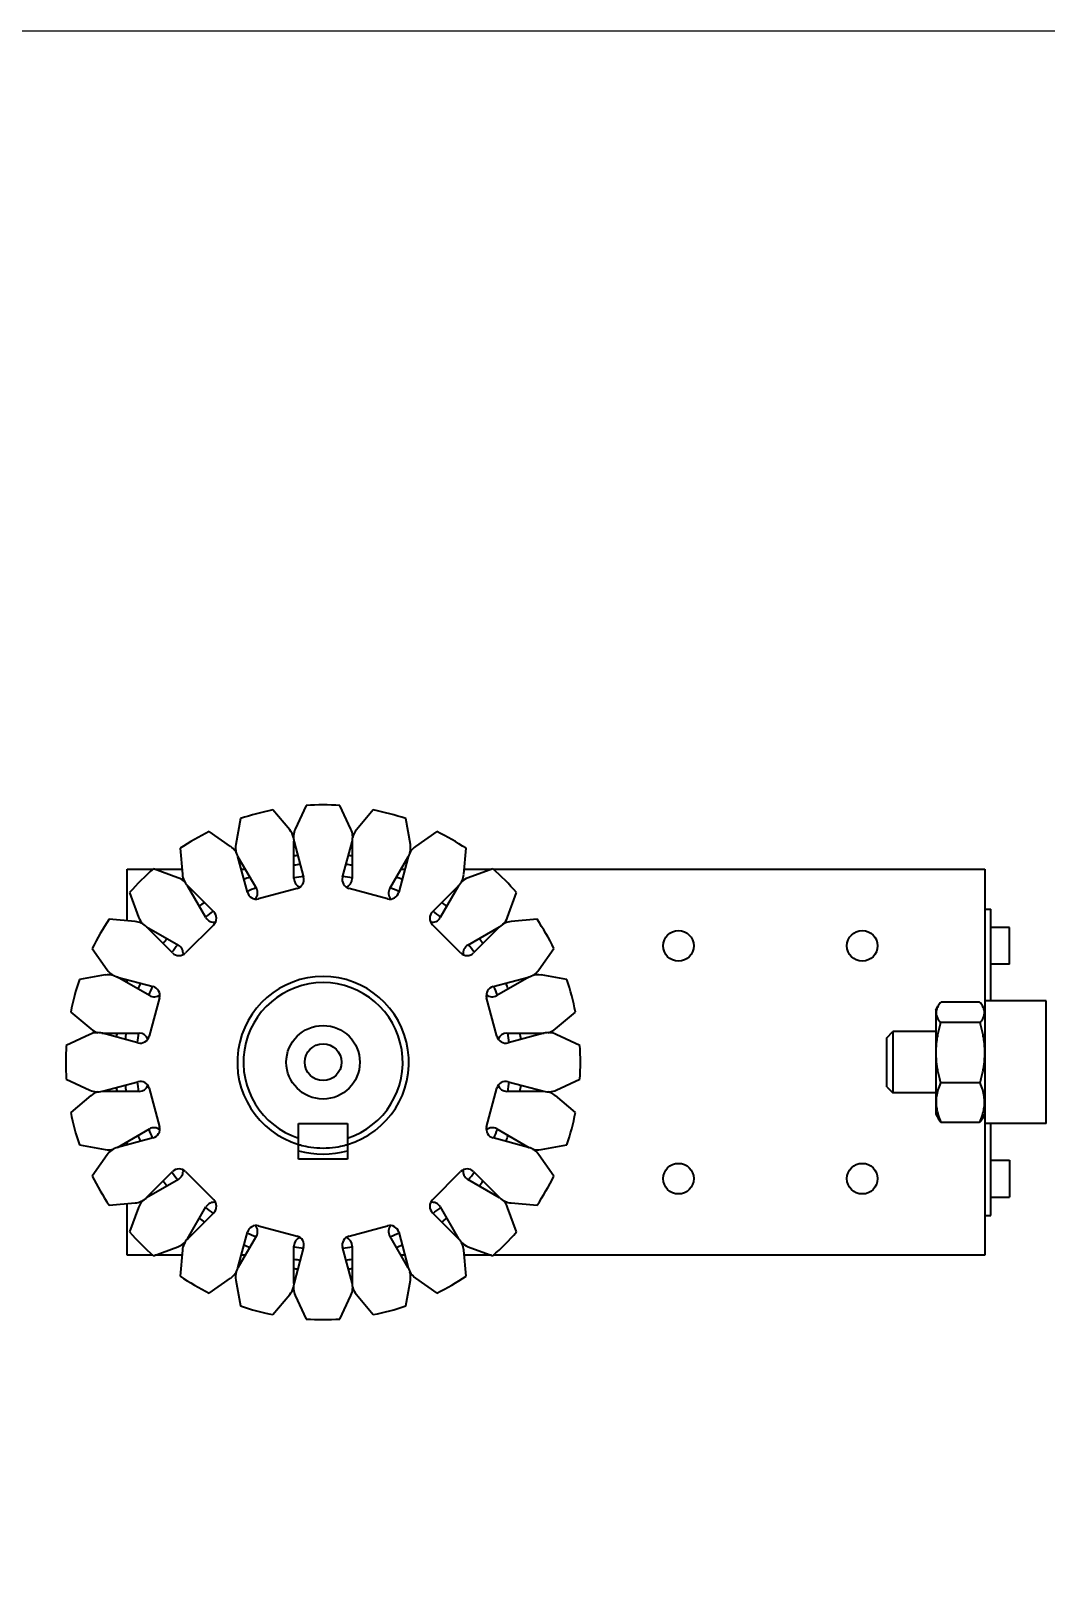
# Paper-space layout 'Drive Roller Sub Assy' of a CAD drawing. Header units: millimetres. Extents: x 0 to 297, y 0 to 210.
# Drawn here: x 71.4 to 112.8, y 137 to 200 of the extents above; entities that cross this region are included whole.
import ezdxf

# ---------------------------------------------------------------- set-up
doc = ezdxf.new("R2010")
doc.units = ezdxf.units.MM
doc.layers.add('2dTransBorder', color=7, linetype='Continuous', lineweight=35)
doc.layers.add('Visible Edges', color=7, linetype='Continuous', lineweight=50)
doc.layers.add('Title', color=7, linetype='Continuous')

# ---------------------------------------------------------------- blocks, each defined once
blk = doc.blocks.new('Default Border')
at = {"layer": '2dTransBorder', "color": 179, "linetype": 'Continuous', "lineweight": 25, "true_color": 0x262659}
blk.add_lwpolyline([(10, 10), (10, 200), (287, 200), (287, 10), (10, 10)], dxfattribs=at)
blk = doc.blocks.new('Title')
at = {"layer": '2dTransBorder'}
blk.add_blockref('Default Border', (-10, -10), dxfattribs=at)

psp = doc.layouts.new('Drive Roller Sub Assy')

# ---------------------------------------------------------------- linework, layer by layer
at = {"layer": 'Visible Edges', "color": 179, "linetype": 'Continuous', "lineweight": 35, "true_color": 0x262659}
for p, q in [((82.617, 168.389), (82.166, 167.424)), ((84.442, 167.424), (83.991, 168.389)), ((79.928, 167.855), (79.743, 166.805)), ((81.941, 167.394), (81.256, 168.21)), ((85.352, 168.21), (84.667, 167.394)), ((86.865, 166.805), (86.68, 167.855)), ((79.533, 166.718), (78.661, 167.329)), ((87.948, 167.329), (87.075, 166.718)), ((77.47, 166.642), (77.563, 165.581)), ((82.117, 165.412), (82.117, 166.912)), ((82.122, 166.913), (82.51, 165.464)), ((84.098, 165.464), (84.486, 166.913)), ((84.492, 166.912), (84.492, 165.412)), ((89.045, 165.581), (89.138, 166.642)), ((75.304, 165.787), (76.359, 165.787)), ((75.304, 163.682), (75.304, 165.787)), ((77.383, 165.442), (76.381, 165.807)), ((76.435, 165.787), (77.545, 165.787)), ((80.216, 164.849), (79.828, 166.298)), ((79.832, 166.3), (80.582, 165.001)), ((79.965, 165.787), (80.129, 165.787)), ((86.026, 165.001), (86.776, 166.3)), ((86.78, 166.298), (86.392, 164.849)), ((86.479, 165.787), (86.644, 165.787)), ((89.063, 165.787), (90.173, 165.787)), ((90.227, 165.807), (89.225, 165.442)), ((90.249, 165.787), (110.304, 165.787)), ((110.304, 165.787), (110.304, 160.412)), ((78.526, 163.813), (77.776, 165.112)), ((77.78, 165.116), (78.84, 164.055)), ((87.768, 164.055), (88.828, 165.116)), ((88.832, 165.112), (88.082, 163.813)), ((75.409, 164.835), (75.774, 163.833)), ((82.245, 165.004), (80.675, 164.584)), ((85.933, 164.584), (84.363, 165.004)), ((90.834, 163.833), (91.199, 164.835)), ((110.304, 164.162), (110.554, 164.162)), ((110.554, 160.412), (110.554, 164.162)), ((75.635, 163.653), (74.574, 163.746)), ((77.161, 162.376), (76.1, 163.436)), ((76.104, 163.44), (77.403, 162.69)), ((78.84, 163.525), (77.691, 162.376)), ((88.917, 162.376), (87.768, 163.525)), ((89.205, 162.69), (90.505, 163.44)), ((90.508, 163.436), (89.447, 162.376)), ((92.034, 163.746), (90.973, 163.653)), ((111.304, 163.412), (110.554, 163.412)), ((111.304, 161.912), (111.304, 163.412)), ((73.887, 162.555), (74.498, 161.683)), ((92.11, 161.683), (92.721, 162.555)), ((74.411, 161.473), (73.361, 161.288)), ((76.215, 160.634), (74.916, 161.384)), ((74.918, 161.388), (76.367, 161)), ((90.241, 161), (91.69, 161.388)), ((91.692, 161.384), (90.393, 160.634)), ((93.247, 161.288), (92.197, 161.473)), ((111.304, 161.912), (110.554, 161.912)), ((75.304, 161.16), (75.304, 161.285)), ((76.632, 160.541), (76.212, 158.971)), ((90.397, 158.971), (89.976, 160.541)), ((108.304, 160.044), (108.392, 160.197)), ((110.087, 160.371), (108.521, 160.371)), ((110.304, 160.044), (110.216, 160.197)), ((110.304, 160.412), (110.304, 155.412)), ((112.804, 160.412), (110.304, 160.412)), ((112.804, 155.412), (112.804, 160.412)), ((73.006, 159.96), (73.822, 159.275)), ((92.786, 159.275), (93.602, 159.96)), ((108.304, 160.044), (108.304, 158.3)), ((110.108, 159.53), (108.501, 159.53)), ((73.792, 159.05), (72.827, 158.599)), ((75.752, 158.706), (74.303, 159.094)), ((74.304, 159.099), (75.804, 159.099)), ((90.804, 159.099), (92.304, 159.099)), ((92.305, 159.094), (90.856, 158.706)), ((93.782, 158.599), (92.816, 159.05)), ((106.304, 158.912), (106.554, 159.162)), ((106.304, 158.614), (106.304, 158.912)), ((106.554, 159.162), (106.554, 158.789)), ((108.304, 159.162), (106.554, 159.162)), ((106.304, 156.912), (106.304, 158.614)), ((106.554, 158.789), (106.554, 156.662)), ((108.304, 158.3), (108.304, 155.794)), ((72.827, 157.225), (73.792, 156.774)), ((74.303, 156.73), (75.752, 157.118)), ((90.856, 157.118), (92.305, 156.73)), ((92.816, 156.774), (93.782, 157.225)), ((106.304, 156.912), (106.554, 156.662)), ((110.108, 157.07), (108.501, 157.07)), ((73.822, 156.549), (73.006, 155.864)), ((75.804, 156.724), (74.304, 156.724)), ((76.212, 156.853), (76.632, 155.283)), ((89.976, 155.283), (90.397, 156.853)), ((92.304, 156.724), (90.804, 156.724)), ((93.602, 155.864), (92.786, 156.549)), ((108.304, 156.662), (106.554, 156.662)), ((108.304, 155.794), (108.417, 155.598)), ((110.304, 155.794), (110.191, 155.598)), ((74.916, 154.44), (76.215, 155.19)), ((82.304, 155.412), (84.304, 155.412)), ((82.304, 154.82), (82.304, 155.412)), ((84.304, 155.412), (84.304, 154.82)), ((90.393, 155.19), (91.692, 154.44)), ((110.087, 155.452), (108.521, 155.452)), ((112.804, 155.412), (110.304, 155.412)), ((110.304, 155.412), (110.304, 150.037)), ((110.554, 151.662), (110.554, 155.412)), ((73.361, 154.536), (74.411, 154.351)), ((76.367, 154.824), (74.918, 154.436)), ((75.304, 154.539), (75.304, 154.664)), ((82.304, 153.962), (82.304, 154.558)), ((84.304, 154.558), (84.304, 153.962)), ((91.69, 154.436), (90.241, 154.824)), ((92.197, 154.351), (93.247, 154.536)), ((74.498, 154.141), (73.887, 153.268)), ((84.304, 153.962), (82.304, 153.962)), ((92.721, 153.268), (92.11, 154.141)), ((110.554, 153.912), (111.304, 153.912)), ((111.304, 153.912), (111.304, 152.412)), ((76.1, 152.388), (77.161, 153.448)), ((77.403, 153.134), (76.104, 152.384)), ((77.691, 153.448), (78.84, 152.299)), ((87.768, 152.299), (88.917, 153.448)), ((90.505, 152.384), (89.205, 153.134)), ((89.447, 153.448), (90.508, 152.388)), ((74.574, 152.078), (75.635, 152.171)), ((75.304, 150.037), (75.304, 152.142)), ((75.774, 151.991), (75.409, 150.989)), ((77.776, 150.711), (78.526, 152.01)), ((88.082, 152.01), (88.832, 150.711)), ((91.199, 150.989), (90.834, 151.991)), ((90.973, 152.171), (92.034, 152.078)), ((110.554, 152.412), (111.304, 152.412)), ((78.84, 151.769), (77.78, 150.708)), ((80.675, 151.24), (82.245, 150.819)), ((84.363, 150.819), (85.933, 151.24)), ((88.828, 150.708), (87.768, 151.769)), ((110.304, 151.662), (110.554, 151.662)), ((79.828, 149.526), (80.216, 150.975)), ((80.582, 150.823), (79.832, 149.524)), ((86.776, 149.524), (86.026, 150.823)), ((86.392, 150.975), (86.78, 149.526)), ((76.359, 150.037), (75.304, 150.037)), ((76.381, 150.017), (77.383, 150.382)), ((77.545, 150.037), (76.435, 150.037)), ((77.563, 150.243), (77.47, 149.182)), ((80.129, 150.037), (79.965, 150.037)), ((82.117, 148.912), (82.117, 150.412)), ((82.51, 150.36), (82.122, 148.911)), ((84.486, 148.911), (84.098, 150.36)), ((84.492, 150.412), (84.492, 148.912)), ((86.644, 150.037), (86.479, 150.037)), ((89.138, 149.182), (89.045, 150.243)), ((90.173, 150.037), (89.063, 150.037)), ((89.225, 150.382), (90.227, 150.017)), ((110.304, 150.037), (90.249, 150.037)), ((78.661, 148.495), (79.533, 149.106)), ((79.743, 149.019), (79.928, 147.969)), ((86.68, 147.969), (86.865, 149.019)), ((87.075, 149.106), (87.948, 148.495)), ((81.256, 147.614), (81.941, 148.43)), ((82.166, 148.4), (82.617, 147.434)), ((83.991, 147.434), (84.442, 148.4)), ((84.667, 148.43), (85.352, 147.614))]:
    psp.add_line(p, q, dxfattribs=at)
for points in [[(108.521, 160.371), (108.486, 160.331), (108.456, 160.292), (108.429, 160.255), (108.405, 160.218), (108.384, 160.182), (108.366, 160.147), (108.351, 160.113), (108.339, 160.08), (108.329, 160.046), (108.322, 160.013), (108.318, 159.981), (108.316, 159.948), (108.316, 159.916), (108.319, 159.883), (108.325, 159.85), (108.333, 159.817), (108.344, 159.784), (108.357, 159.75), (108.373, 159.716), (108.393, 159.68), (108.415, 159.644), (108.44, 159.607), (108.468, 159.569), (108.501, 159.53)], [(110.108, 159.53), (110.14, 159.569), (110.168, 159.607), (110.193, 159.644), (110.216, 159.68), (110.235, 159.716), (110.251, 159.75), (110.264, 159.784), (110.275, 159.817), (110.283, 159.85), (110.289, 159.883), (110.292, 159.916), (110.292, 159.948), (110.29, 159.981), (110.286, 160.013), (110.279, 160.046), (110.269, 160.08), (110.257, 160.113), (110.242, 160.147), (110.224, 160.182), (110.203, 160.218), (110.179, 160.255), (110.152, 160.292), (110.122, 160.331), (110.087, 160.371)], [(108.501, 159.53), (108.483, 159.471), (108.467, 159.413), (108.452, 159.356), (108.437, 159.3), (108.424, 159.245), (108.411, 159.191), (108.399, 159.138), (108.388, 159.085), (108.377, 159.033), (108.368, 158.981), (108.359, 158.93), (108.35, 158.88), (108.343, 158.83), (108.336, 158.78), (108.33, 158.731), (108.324, 158.683), (108.32, 158.634), (108.315, 158.586), (108.312, 158.538), (108.309, 158.49), (108.307, 158.442), (108.305, 158.395), (108.304, 158.347), (108.304, 158.3)], [(110.304, 158.3), (110.304, 158.347), (110.303, 158.395), (110.301, 158.442), (110.299, 158.49), (110.296, 158.538), (110.293, 158.586), (110.288, 158.634), (110.284, 158.683), (110.278, 158.731), (110.272, 158.78), (110.265, 158.83), (110.258, 158.88), (110.249, 158.93), (110.241, 158.981), (110.231, 159.033), (110.22, 159.085), (110.209, 159.138), (110.197, 159.191), (110.184, 159.245), (110.171, 159.3), (110.156, 159.356), (110.141, 159.413), (110.125, 159.471), (110.108, 159.53)], [(108.304, 158.3), (108.304, 158.252), (108.305, 158.205), (108.307, 158.157), (108.309, 158.11), (108.312, 158.062), (108.315, 158.014), (108.32, 157.966), (108.324, 157.917), (108.33, 157.868), (108.336, 157.819), (108.343, 157.77), (108.35, 157.72), (108.359, 157.669), (108.368, 157.619), (108.377, 157.567), (108.388, 157.515), (108.399, 157.462), (108.411, 157.409), (108.424, 157.355), (108.437, 157.3), (108.452, 157.244), (108.467, 157.187), (108.483, 157.129), (108.501, 157.07)], [(110.108, 157.07), (110.125, 157.129), (110.141, 157.187), (110.156, 157.244), (110.171, 157.3), (110.184, 157.355), (110.197, 157.409), (110.209, 157.462), (110.22, 157.515), (110.231, 157.567), (110.241, 157.619), (110.249, 157.669), (110.258, 157.72), (110.265, 157.77), (110.272, 157.819), (110.278, 157.868), (110.284, 157.917), (110.288, 157.966), (110.293, 158.014), (110.296, 158.062), (110.299, 158.11), (110.301, 158.157), (110.303, 158.205), (110.304, 158.252), (110.304, 158.3)], [(108.501, 157.07), (108.468, 156.994), (108.44, 156.921), (108.415, 156.85), (108.393, 156.781), (108.373, 156.713), (108.357, 156.647), (108.344, 156.581), (108.333, 156.517), (108.325, 156.454), (108.319, 156.391), (108.316, 156.328), (108.316, 156.266), (108.318, 156.203), (108.322, 156.14), (108.329, 156.077), (108.339, 156.013), (108.351, 155.949), (108.366, 155.883), (108.384, 155.816), (108.405, 155.747), (108.429, 155.677), (108.456, 155.605), (108.486, 155.53), (108.521, 155.452)], [(110.087, 155.452), (110.122, 155.53), (110.152, 155.605), (110.179, 155.677), (110.203, 155.747), (110.224, 155.816), (110.242, 155.883), (110.257, 155.949), (110.269, 156.013), (110.279, 156.077), (110.286, 156.14), (110.29, 156.203), (110.292, 156.266), (110.292, 156.328), (110.289, 156.391), (110.283, 156.454), (110.275, 156.517), (110.264, 156.581), (110.251, 156.647), (110.235, 156.713), (110.216, 156.781), (110.193, 156.85), (110.168, 156.921), (110.14, 156.994), (110.108, 157.07)], [(108.521, 155.452), (108.515, 155.459), (108.51, 155.465), (108.505, 155.472), (108.5, 155.478), (108.495, 155.484), (108.49, 155.491), (108.485, 155.497), (108.481, 155.503), (108.476, 155.509), (108.471, 155.515), (108.467, 155.521), (108.463, 155.528), (108.458, 155.534), (108.454, 155.54), (108.45, 155.546), (108.446, 155.552), (108.442, 155.558), (108.438, 155.563), (108.435, 155.569), (108.431, 155.575), (108.427, 155.581), (108.424, 155.587), (108.42, 155.593), (108.417, 155.598)], [(110.191, 155.598), (110.188, 155.593), (110.184, 155.587), (110.181, 155.581), (110.177, 155.575), (110.173, 155.569), (110.17, 155.563), (110.166, 155.558), (110.162, 155.552), (110.158, 155.546), (110.154, 155.54), (110.15, 155.534), (110.145, 155.528), (110.141, 155.521), (110.137, 155.515), (110.132, 155.509), (110.127, 155.503), (110.123, 155.497), (110.118, 155.491), (110.113, 155.484), (110.108, 155.478), (110.103, 155.472), (110.098, 155.465), (110.093, 155.459), (110.087, 155.452)], [(82.304, 154.558), (82.304, 154.569), (82.304, 154.58), (82.304, 154.591), (82.304, 154.602), (82.304, 154.613), (82.304, 154.624), (82.304, 154.635), (82.304, 154.647), (82.304, 154.657), (82.304, 154.668), (82.304, 154.679), (82.304, 154.69), (82.304, 154.701), (82.304, 154.712), (82.304, 154.723), (82.304, 154.734), (82.304, 154.745), (82.304, 154.755), (82.304, 154.766), (82.304, 154.777), (82.304, 154.788), (82.304, 154.798), (82.304, 154.809), (82.304, 154.82)], [(82.304, 154.558), (82.313, 154.555), (82.338, 154.548), (82.381, 154.536), (82.44, 154.52), (82.513, 154.503), (82.597, 154.484), (82.693, 154.466), (82.801, 154.448), (82.92, 154.433), (83.046, 154.422), (83.176, 154.414), (83.304, 154.412), (83.432, 154.414), (83.562, 154.422), (83.688, 154.433), (83.807, 154.448), (83.915, 154.466), (84.011, 154.484), (84.095, 154.503), (84.168, 154.52), (84.228, 154.536), (84.27, 154.548), (84.296, 154.555), (84.304, 154.558)], [(84.304, 154.82), (84.304, 154.809), (84.304, 154.798), (84.304, 154.788), (84.304, 154.777), (84.304, 154.766), (84.304, 154.755), (84.304, 154.745), (84.304, 154.734), (84.304, 154.723), (84.304, 154.712), (84.304, 154.701), (84.304, 154.69), (84.304, 154.679), (84.304, 154.668), (84.304, 154.657), (84.304, 154.647), (84.304, 154.635), (84.304, 154.624), (84.304, 154.613), (84.304, 154.602), (84.304, 154.591), (84.304, 154.58), (84.304, 154.569), (84.304, 154.558)]]:
    psp.add_lwpolyline(points, dxfattribs=at)
for centre, radius in [((97.804, 162.662), 0.625), ((105.304, 162.662), 0.625), ((83.304, 157.912), 1.5), ((83.304, 157.912), 0.75), ((97.804, 153.162), 0.625), ((105.304, 153.162), 0.625)]:
    psp.add_circle(centre, radius, dxfattribs=at)
for centre, radius, start, end in [((83.304, 157.912), 10.5, 86.24691, 93.75308), ((83.304, 157.912), 10.5, 101.24692, 108.75308), ((83.304, 157.912), 10.5, 71.24692, 78.75308), ((83.304, 157.912), 10.5, 116.24691, 123.75308), ((81.367, 166.912), 0.75, 13.27866, 40), ((82.846, 167.107), 0.75, 155, 195), ((83.762, 167.107), 0.75, 344.99999, 24.99999), ((85.242, 166.912), 0.75, 140, 166.72122), ((83.304, 157.912), 10.5, 56.24691, 63.75308), ((79.103, 166.104), 0.75, 14.99999, 54.99999), ((80.482, 166.675), 0.75, 170, 196.72122), ((81.367, 166.912), 0.75, 0, 1.72134), ((85.242, 166.912), 0.75, 178.27875, 180), ((87.505, 166.104), 0.75, 125, 165), ((86.126, 166.675), 0.75, 343.27866, 10), ((83.304, 157.912), 10.5, 131.24692, 138.75308), ((80.482, 166.675), 0.75, 208.27875, 210), ((83.304, 157.912), 8.5, 111.96917, 112.10884), ((83.304, 157.912), 8.5, 96.96917, 98.03083), ((83.304, 157.912), 8.125, 96.5959, 98.4041), ((83.304, 157.912), 8.125, 81.5959, 83.4041), ((83.304, 157.912), 8.5, 81.96917, 83.03083), ((83.304, 157.912), 8.5, 67.89116, 68.03083), ((86.126, 166.675), 0.75, 330, 331.72134), ((83.304, 157.912), 10.5, 41.24692, 48.75308), ((77.126, 164.737), 0.75, 43.27866, 70), ((78.31, 165.646), 0.75, 185, 225), ((77.126, 164.737), 0.75, 30, 31.72134), ((83.304, 157.912), 8.125, 111.5959, 113.4041), ((83.304, 157.912), 7.625, 96.04042, 98.95958), ((82.492, 165.412), 0.375, 180, 249.95835), ((82.148, 165.367), 0.375, 284.99999, 15), ((84.46, 165.367), 0.375, 164.99999, 254.99999), ((83.304, 157.912), 7.625, 81.04042, 83.95958), ((84.117, 165.412), 0.375, 290.04169, 0), ((83.304, 157.912), 8.125, 66.5959, 68.4041), ((88.298, 165.646), 0.75, 314.99999, 354.99999), ((89.482, 164.737), 0.75, 148.27875, 150), ((89.482, 164.737), 0.75, 110, 136.72122), ((83.304, 157.912), 7.625, 111.04042, 113.95958), ((80.578, 164.946), 0.375, 194.99999, 284.99999), ((80.258, 164.813), 0.375, 320.04169, 30), ((86.03, 164.946), 0.375, 254.99999, 345), ((86.35, 164.813), 0.375, 150, 219.95835), ((83.304, 157.912), 7.625, 66.04042, 68.95958), ((83.304, 157.912), 8.125, 126.5959, 128.4041), ((83.304, 157.912), 7.625, 126.04042, 128.95958), ((78.575, 163.79), 0.375, 314.99999, 45), ((88.033, 163.79), 0.375, 134.99999, 224.99999), ((83.304, 157.912), 7.625, 51.04042, 53.95958), ((83.304, 157.912), 8.125, 51.5959, 53.4041), ((83.304, 157.912), 10.5, 146.24691, 153.75308), ((75.57, 162.906), 0.75, 44.99999, 84.99999), ((76.479, 164.09), 0.75, 200, 226.72122), ((76.479, 164.09), 0.75, 238.27875, 240), ((78.85, 164.001), 0.375, 210, 279.95835), ((87.758, 164.001), 0.375, 260.04169, 330), ((90.13, 164.09), 0.75, 300, 301.72134), ((91.038, 162.906), 0.75, 95, 135), ((90.13, 164.09), 0.75, 313.27866, 340), ((83.304, 157.912), 10.5, 26.24691, 33.75308), ((83.304, 157.912), 8.125, 141.5959, 143.4041), ((83.304, 157.912), 7.625, 141.04042, 143.95958), ((77.215, 162.366), 0.375, 350.04169, 60), ((89.393, 162.366), 0.375, 120, 189.95835), ((83.304, 157.912), 7.625, 36.04042, 38.95958), ((83.304, 157.912), 8.125, 36.5959, 38.4041), ((77.426, 162.641), 0.375, 224.99999, 314.99999), ((89.182, 162.641), 0.375, 224.99999, 315), ((74.541, 160.734), 0.75, 73.27866, 100), ((75.112, 162.113), 0.75, 215, 255), ((74.541, 160.734), 0.75, 60, 61.72134), ((83.304, 157.912), 3.5, 286.60155, 253.39845), ((91.496, 162.113), 0.75, 284.99999, 324.99999), ((92.067, 160.734), 0.75, 118.27875, 120), ((92.067, 160.734), 0.75, 80, 106.72122), ((83.304, 157.912), 10.5, 161.24692, 168.75308), ((83.304, 157.912), 8.125, 156.5959, 158.4041), ((83.304, 157.912), 7.625, 156.04042, 158.95958), ((76.27, 160.638), 0.375, 344.99999, 75), ((83.304, 157.912), 3.25, 287.92021, 252.07979), ((90.338, 160.638), 0.375, 104.99999, 194.99999), ((83.304, 157.912), 7.625, 21.04042, 23.95958), ((83.304, 157.912), 8.125, 21.5959, 23.4041), ((83.304, 157.912), 10.5, 11.24692, 18.75308), ((76.403, 160.958), 0.375, 240, 309.95835), ((90.205, 160.958), 0.375, 230.04169, 300), ((74.109, 158.37), 0.75, 74.99999, 114.99999), ((74.304, 159.849), 0.75, 230, 256.72122), ((74.304, 159.849), 0.75, 268.27875, 270), ((83.304, 157.912), 8.5, 171.96917, 173.03083), ((83.304, 157.912), 8.125, 171.5959, 173.4041), ((83.304, 157.912), 7.625, 171.04042, 173.95958), ((75.849, 159.068), 0.375, 254.99999, 344.99999), ((75.804, 158.724), 0.375, 20.04169, 90), ((90.759, 159.068), 0.375, 194.99999, 285), ((90.804, 158.724), 0.375, 90, 159.95835), ((83.304, 157.912), 7.625, 6.04042, 8.95958), ((83.304, 157.912), 8.125, 6.5959, 8.4041), ((92.304, 159.849), 0.75, 270, 271.72134), ((92.499, 158.37), 0.75, 65, 105), ((92.304, 159.849), 0.75, 283.27866, 310), ((83.304, 157.912), 10.5, 176.24691, 183.75308), ((83.304, 157.912), 10.5, 356.24691, 3.75308), ((83.304, 157.912), 8.125, 186.5959, 188.4041), ((83.304, 157.912), 7.625, 186.04042, 188.95958), ((75.849, 156.756), 0.375, 14.99999, 105), ((75.804, 157.099), 0.375, 270, 339.95835), ((90.759, 156.756), 0.375, 74.99999, 164.99999), ((90.804, 157.099), 0.375, 200.04169, 270), ((83.304, 157.912), 7.625, 351.04042, 353.95958), ((83.304, 157.912), 8.125, 351.5959, 353.4041), ((74.109, 157.454), 0.75, 245, 285), ((74.304, 155.974), 0.75, 103.27866, 130), ((74.304, 155.974), 0.75, 90, 91.72134), ((83.304, 157.912), 8.5, 186.96917, 188.03083), ((92.304, 155.974), 0.75, 88.27875, 90), ((92.499, 157.454), 0.75, 254.99999, 294.99999), ((92.304, 155.974), 0.75, 50, 76.72122), ((83.304, 157.912), 10.5, 191.24692, 198.75308), ((83.304, 157.912), 10.5, 341.24692, 348.75308), ((83.304, 157.912), 7.625, 201.04042, 203.95958), ((76.403, 154.866), 0.375, 50.04169, 120), ((76.27, 155.186), 0.375, 284.99999, 14.99999), ((90.338, 155.186), 0.375, 164.99999, 255), ((90.205, 154.866), 0.375, 60, 129.95835), ((83.304, 157.912), 7.625, 336.04042, 338.95958), ((75.112, 153.711), 0.75, 104.99999, 144.99999), ((74.541, 155.09), 0.75, 298.27875, 300), ((83.304, 157.912), 8.125, 201.5959, 203.4041), ((83.304, 157.912), 8.125, 336.5959, 338.4041), ((91.496, 153.711), 0.75, 35, 75), ((92.067, 155.09), 0.75, 240, 241.72134), ((74.541, 155.09), 0.75, 260, 286.72122), ((83.304, 157.912), 3.75, 254.53399, 285.46601), ((92.067, 155.09), 0.75, 253.27866, 280), ((83.304, 157.912), 10.5, 206.24691, 213.75308), ((83.304, 157.912), 7.625, 216.04042, 218.95958), ((77.426, 153.183), 0.375, 44.99999, 135), ((77.215, 153.458), 0.375, 300, 9.95835), ((89.182, 153.183), 0.375, 44.99999, 134.99999), ((89.393, 153.458), 0.375, 170.04169, 240), ((83.304, 157.912), 7.625, 321.04042, 323.95958), ((83.304, 157.912), 10.5, 326.24691, 333.75308), ((83.304, 157.912), 8.125, 216.5959, 218.4041), ((83.304, 157.912), 8.125, 321.5959, 323.4041), ((75.57, 152.918), 0.75, 275, 315), ((76.479, 151.734), 0.75, 133.27866, 160), ((76.479, 151.734), 0.75, 120, 121.72134), ((83.304, 157.912), 7.625, 231.04042, 233.95958), ((78.85, 151.823), 0.375, 80.04169, 150), ((78.575, 152.034), 0.375, 314.99999, 44.99999), ((88.033, 152.034), 0.375, 134.99999, 225), ((87.758, 151.823), 0.375, 30, 99.95835), ((83.304, 157.912), 7.625, 306.04042, 308.95958), ((90.13, 151.734), 0.75, 58.27875, 60), ((91.038, 152.918), 0.75, 224.99999, 264.99999), ((90.13, 151.734), 0.75, 20, 46.72122), ((83.304, 157.912), 8.125, 231.5959, 233.4041), ((80.578, 150.878), 0.375, 74.99999, 165), ((80.258, 151.01), 0.375, 330, 39.95835), ((86.03, 150.878), 0.375, 14.99999, 104.99999), ((86.35, 151.01), 0.375, 140.04169, 210), ((83.304, 157.912), 8.125, 306.5959, 308.4041), ((83.304, 157.912), 10.5, 221.24692, 228.75308), ((78.31, 150.178), 0.75, 134.99999, 174.99999), ((77.126, 151.086), 0.75, 328.27875, 330), ((83.304, 157.912), 7.625, 246.04042, 248.95958), ((82.492, 150.412), 0.375, 110.04169, 180), ((82.148, 150.457), 0.375, 344.99999, 74.99999), ((84.46, 150.457), 0.375, 104.99999, 195), ((84.117, 150.412), 0.375, 0, 69.95835), ((83.304, 157.912), 7.625, 291.04042, 293.95958), ((88.298, 150.178), 0.75, 5, 45), ((89.482, 151.086), 0.75, 210, 211.72134), ((83.304, 157.912), 10.5, 311.24692, 318.75308), ((77.126, 151.086), 0.75, 290, 316.72122), ((83.304, 157.912), 8.125, 246.5959, 248.4041), ((83.304, 157.912), 8.5, 247.89116, 248.03083), ((83.304, 157.912), 7.625, 261.04042, 263.95958), ((83.304, 157.912), 7.625, 276.04042, 278.95958), ((83.304, 157.912), 8.125, 291.5959, 293.4041), ((83.304, 157.912), 8.5, 291.96917, 292.10884), ((89.482, 151.086), 0.75, 223.27866, 250), ((79.103, 149.72), 0.75, 305, 345), ((80.482, 149.149), 0.75, 163.27866, 190), ((80.482, 149.149), 0.75, 150, 151.72134), ((83.304, 157.912), 8.125, 261.5959, 263.4041), ((83.304, 157.912), 8.5, 261.96917, 263.03083), ((83.304, 157.912), 8.125, 276.5959, 278.4041), ((83.304, 157.912), 8.5, 276.96917, 278.03083), ((86.126, 149.149), 0.75, 28.27875, 30), ((87.505, 149.72), 0.75, 194.99999, 234.99999), ((86.126, 149.149), 0.75, 350, 16.72122), ((83.304, 157.912), 10.5, 236.24691, 243.75308), ((81.367, 148.912), 0.75, 320, 346.72122), ((82.846, 148.717), 0.75, 164.99999, 204.99999), ((81.367, 148.912), 0.75, 358.27875, 0), ((83.762, 148.717), 0.75, 335, 15), ((85.242, 148.912), 0.75, 180, 181.72134), ((85.242, 148.912), 0.75, 193.27866, 220), ((83.304, 157.912), 10.5, 296.24691, 303.75308), ((83.304, 157.912), 10.5, 251.24692, 258.75308), ((83.304, 157.912), 10.5, 281.24692, 288.75308), ((83.304, 157.912), 10.5, 266.24691, 273.75308)]:
    psp.add_arc(centre, radius, start, end, dxfattribs=at)

# ---------------------------------------------------------------- block references
at = {"layer": 'Title'}
psp.add_blockref('Title', (10, 10), dxfattribs=at)

doc.saveas('drawing.dxf')
